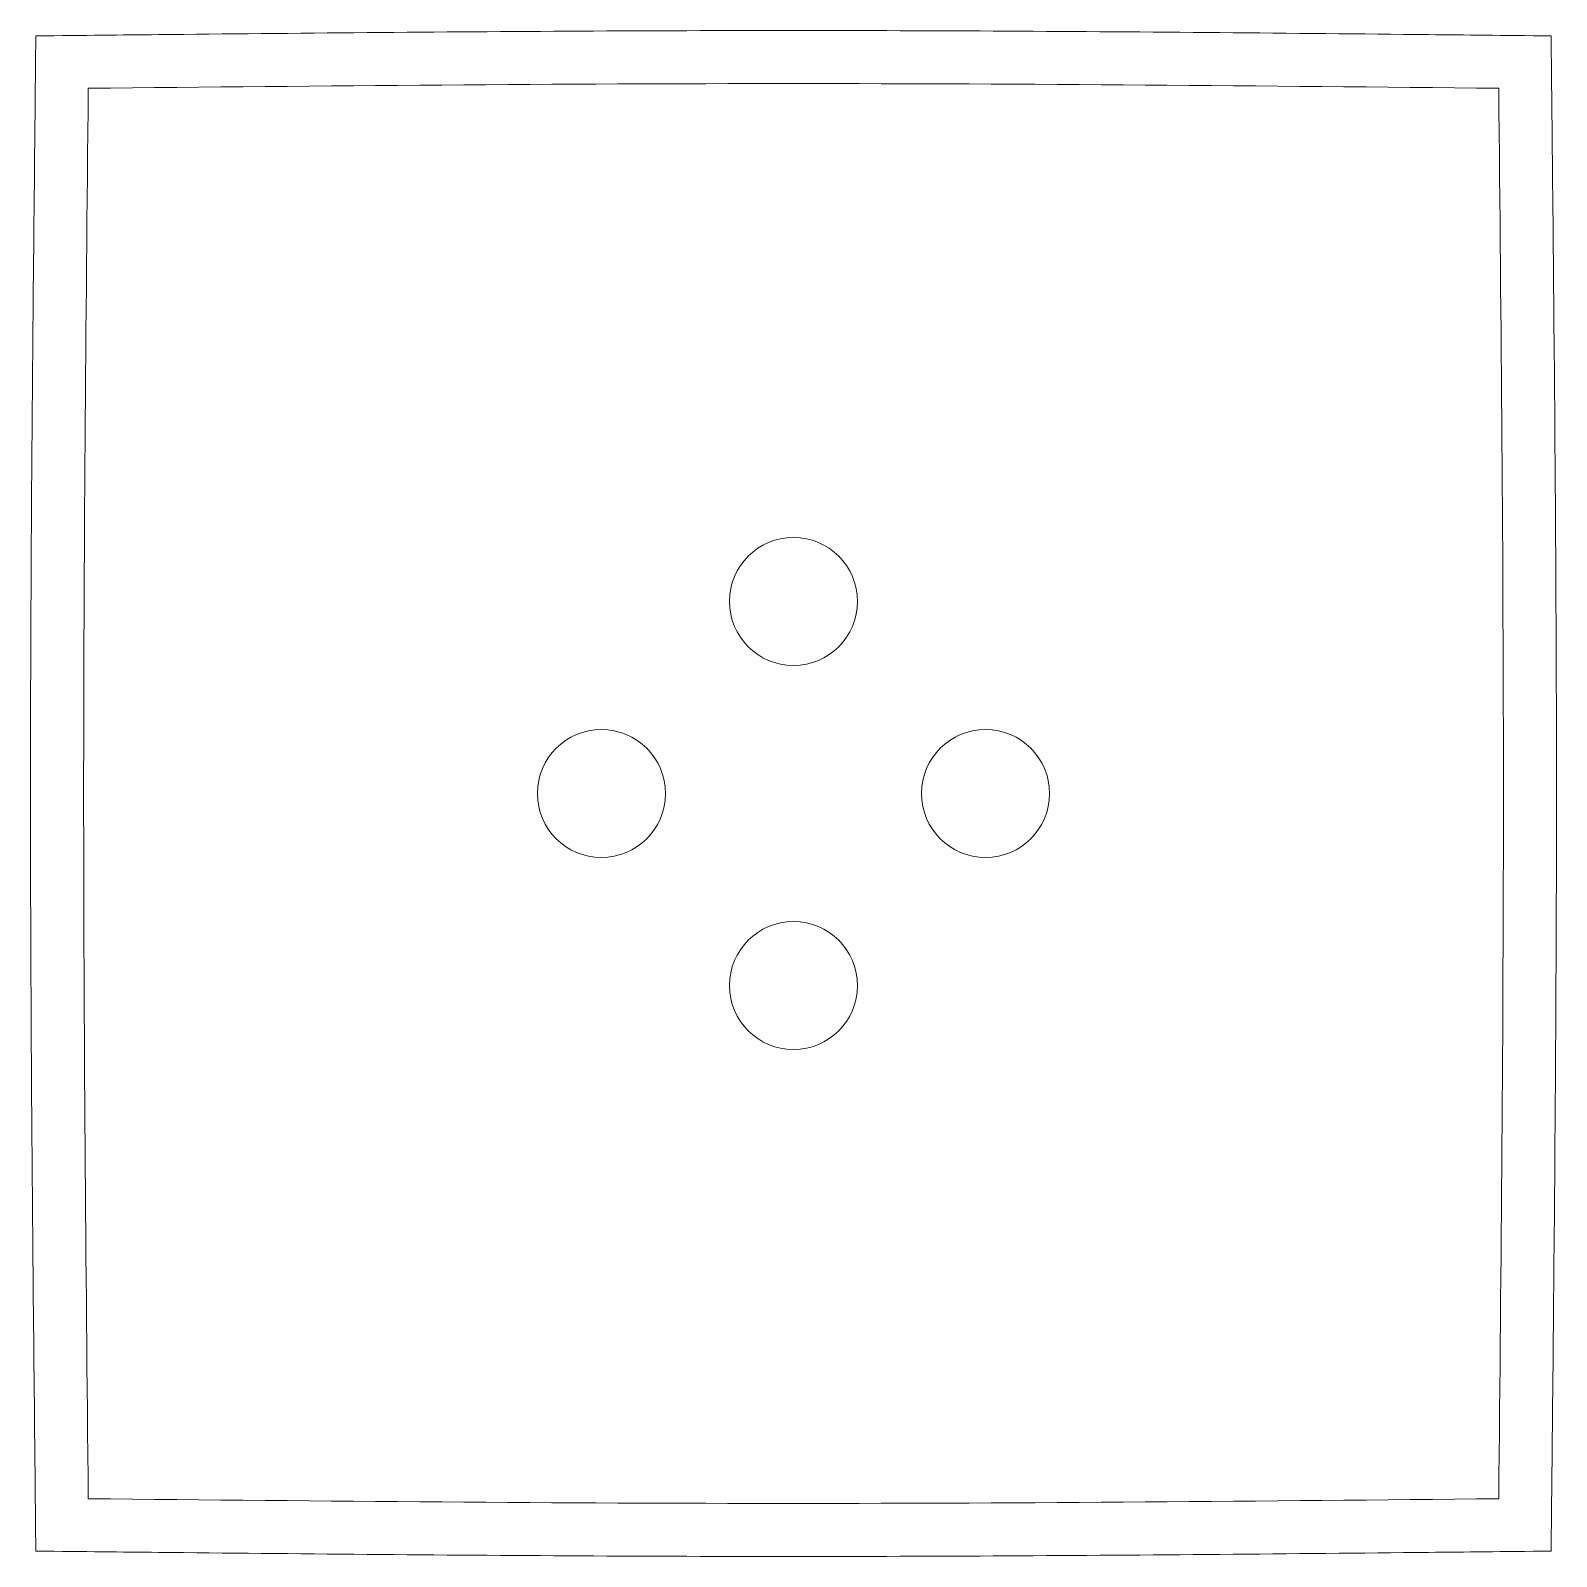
# Model space of a CAD drawing. Header units: millimetres. Extents: x 184 to 363, y 491 to 670.
import ezdxf

# ---------------------------------------------------------------- set-up
doc = ezdxf.new("R2010")
doc.units = ezdxf.units.MM

msp = doc.modelspace()

# ---------------------------------------------------------------- linework, layer by layer
at = {"color": 7, "linetype": 'Continuous', "lineweight": 18}
for centre in [(273.77, 603.11), (251.27, 580.61), (296.27, 580.61), (273.77, 558.11)]:
    msp.add_circle(centre, 7.5, dxfattribs=at)
at = {"color": 5, "linetype": 'Continuous', "lineweight": 0}
for points, knots in [([(185.02, 491.86), (184.96, 497.69), (184.84, 509.43), (184.55, 538.99), (184.29, 580.61), (184.55, 622.23), (184.84, 651.78), (184.96, 663.53), (185.02, 669.36)], [0, 0, 0, 0, 0.07795, 0.218634, 0.5, 0.781366, 0.92205, 1, 1, 1, 1]), ([(185.02, 669.36), (190.85, 669.42), (202.6, 669.54), (232.15, 669.83), (273.77, 670.09), (315.39, 669.83), (344.95, 669.54), (356.69, 669.42), (362.52, 669.36)], [0, 0, 0, 0, 0.07795, 0.218634, 0.5, 0.781366, 0.92205, 1, 1, 1, 1]), ([(362.52, 669.36), (362.58, 663.53), (362.7, 651.78), (362.99, 622.23), (363.25, 580.61), (362.99, 538.99), (362.7, 509.43), (362.58, 497.69), (362.52, 491.86)], [0, 0, 0, 0, 0.07795, 0.218634, 0.5, 0.781366, 0.92205, 1, 1, 1, 1]), ([(191.16, 498), (190.89, 525.63), (190.62, 553.25), (190.62, 607.97), (190.89, 635.59), (191.16, 663.22)], [0, 0, 0, 0, 0.5, 0.5, 1, 1, 1, 1]), ([(191.16, 663.22), (218.79, 663.49), (246.42, 663.77), (301.13, 663.77), (328.76, 663.49), (356.38, 663.22)], [0, 0, 0, 0, 0.5, 0.5, 1, 1, 1, 1]), ([(356.38, 663.22), (356.66, 635.59), (356.93, 607.97), (356.93, 553.25), (356.66, 525.63), (356.38, 498)], [0, 0, 0, 0, 0.5, 0.5, 1, 1, 1, 1]), ([(356.38, 498), (328.76, 497.73), (301.13, 497.45), (246.42, 497.45), (218.79, 497.73), (191.16, 498)], [0, 0, 0, 0, 0.5, 0.5, 1, 1, 1, 1]), ([(362.52, 491.86), (356.69, 491.8), (344.95, 491.68), (315.39, 491.39), (273.77, 491.13), (232.15, 491.39), (202.6, 491.68), (190.85, 491.8), (185.02, 491.86)], [0, 0, 0, 0, 0.07795, 0.218634, 0.5, 0.781366, 0.92205, 1, 1, 1, 1])]:
    msp.add_open_spline(points, degree=3, knots=knots, dxfattribs=at)

doc.saveas('drawing.dxf')
